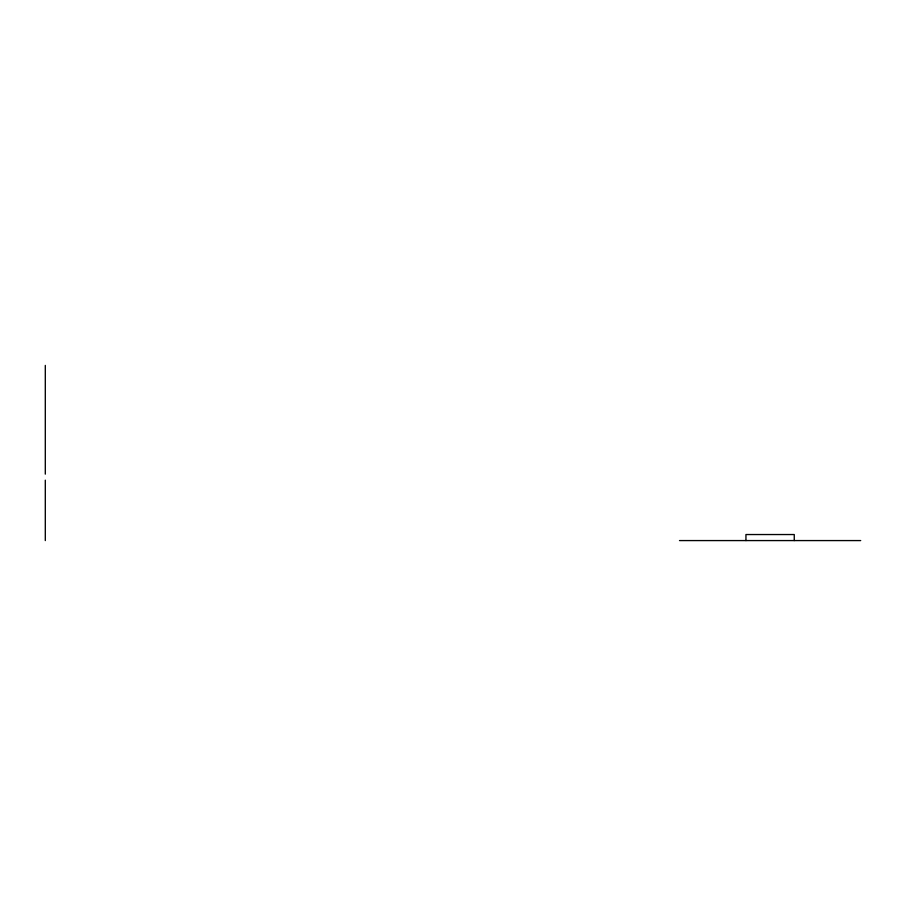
<?xml version="1.0" encoding="UTF-8"?>
<svg xmlns="http://www.w3.org/2000/svg" width="906" height="906" viewBox="0 0 906 906"><rect width="100%" height="100%" fill="white"/><g stroke="black" fill="none" stroke-linecap="round" stroke-linejoin="round"><path stroke-width="1.36" d="M679.5 540.576L860.7 540.576M794.256 540.576L794.256 534.54L745.944 534.54L745.944 540.576M45.3 365.412L45.3 474.132M45.3 480.169L45.3 540.576"/></g></svg>
